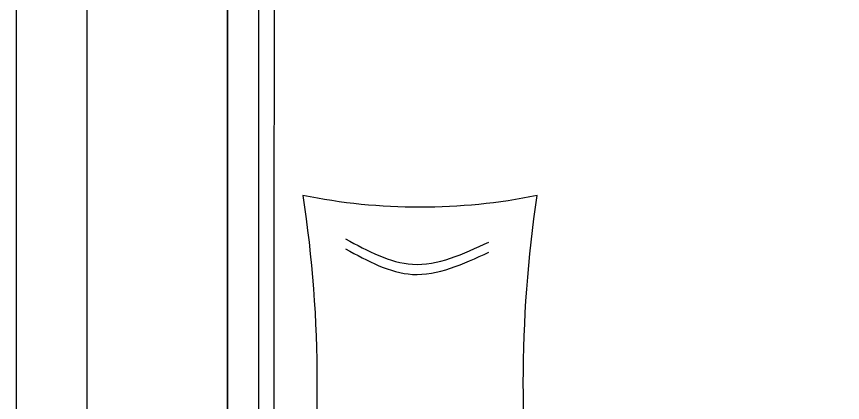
# Model space of a CAD drawing. Header units: millimetres. Extents: x 56222 to 154462, y -172610 to -121287.
# Drawn here: x 152965.4 to 153018.3, y -167940.7 to -167916 of the extents above; entities that cross this region are included whole.
import ezdxf

# ---------------------------------------------------------------- set-up
doc = ezdxf.new("R2010")
doc.units = ezdxf.units.MM
doc.header["$MEASUREMENT"] = 0
for name, color, linetype, lineweight in [('ELEVATION ( SPIRAL STAIR )', 250, 'Continuous', 9), ('FIRST FLOOR', 7, 'Continuous', 9), ('FIRST FLOOR_( PLine )_', 251, 'Continuous', 30), ('FURNITURE', 34, 'Continuous', 9)]:
    doc.layers.add(name, color=color, linetype=linetype, lineweight=lineweight)
doc.layers.add('XX~SLAB ( PLINE )', color=251, linetype='Continuous', plot=False)

# ---------------------------------------------------------------- blocks, each defined once
blk = doc.blocks.new('bed')
at = {"layer": 'FURNITURE', "lineweight": 30, "elevation": -0.005}
blk.add_lwpolyline([(152769.821, -170276.663), (152769.821, -170198.663), (152767.825, -170198.663), (152767.825, -170276.663)], close=True, dxfattribs=at)
blk.add_lwpolyline([(152769.821, -170276.663), (152769.829, -170204.663), (152769.829, -170198.663), (152844.829, -170198.671, -0.414214), (152847.829, -170201.671), (152847.822, -170273.671, -0.414214), (152844.821, -170276.671)], format="xyb", close=True, dxfattribs=at)
at = {"layer": 'FURNITURE', "lineweight": 25}
for points, elevation in [([(152770.821, -170275.663), (152770.829, -170204.663), (152770.829, -170199.663), (152844.829, -170199.671, -0.414214), (152846.829, -170201.671), (152846.822, -170273.671, -0.414214), (152844.821, -170275.671)], -0.005), ([(152787.646, -170244.674, -0.100586), (152772.646, -170244.672, -0.075726), (152772.643, -170268.672, -0.148967), (152787.643, -170268.674, -0.074116)], -0.011)]:
    blk.add_lwpolyline(points, format="xyb", close=True, dxfattribs=dict(at, elevation=elevation))
for points in [[(152775.384, -170247.45, -0.011), (152776.801, -170248.222, -0.011), (152779.794, -170249.853, -0.011), (152782.911, -170248.413, -0.011), (152784.552, -170247.655, -0.011)], [(152775.384, -170248.095, -0.011), (152776.8, -170248.867, -0.011), (152779.794, -170250.498, -0.011), (152782.911, -170249.058, -0.011), (152784.552, -170248.299, -0.011)]]:
    blk.add_open_spline(points, degree=3, knots=[0, 0, 0, 0, 4.577917, 9.671137, 9.671137, 9.671137, 9.671137], dxfattribs=at)

msp = doc.modelspace()

# ---------------------------------------------------------------- linework, layer by layer
at = {"layer": 'FIRST FLOOR'}
msp.add_line((152969.9144, -167743.4417), (152969.9144, -168053.9417), dxfattribs=at)
at = {"layer": 'FIRST FLOOR', "ltscale": 0.7}
msp.add_lwpolyline([(153128.9144, -168053.9417), (153128.9144, -168065.9417), (152965.4144, -168065.9417), (152965.4144, -167743.4417), (152969.9144, -167743.4417)], dxfattribs=at)
at = {"layer": 'FIRST FLOOR_( PLine )_'}
msp.add_lwpolyline([(152978.9144, -167827.4417), (152969.9144, -167827.4417), (152969.9144, -167959.4417), (152978.9144, -167959.4417)], close=True, dxfattribs=at)
at = {"layer": 'XX~SLAB ( PLINE )'}
msp.add_lwpolyline([(152965.4144, -167743.4417), (153370.4144, -167743.4417), (153370.4144, -168053.9417), (153361.4144, -168053.9417), (153341.6097, -168053.9417), (153301.2726, -168053.9417), (153275.9144, -168053.9417), (153128.9144, -168053.9417), (153128.9144, -168065.9417), (152965.4144, -168065.9417)], close=True, dxfattribs=at)

# ---------------------------------------------------------------- block references
at = {"layer": 'ELEVATION ( SPIRAL STAIR )', "color": 5}
msp.add_blockref('bed', (211.0891, 2317.2211, 0.0053), dxfattribs=at)

doc.saveas('drawing.dxf')
